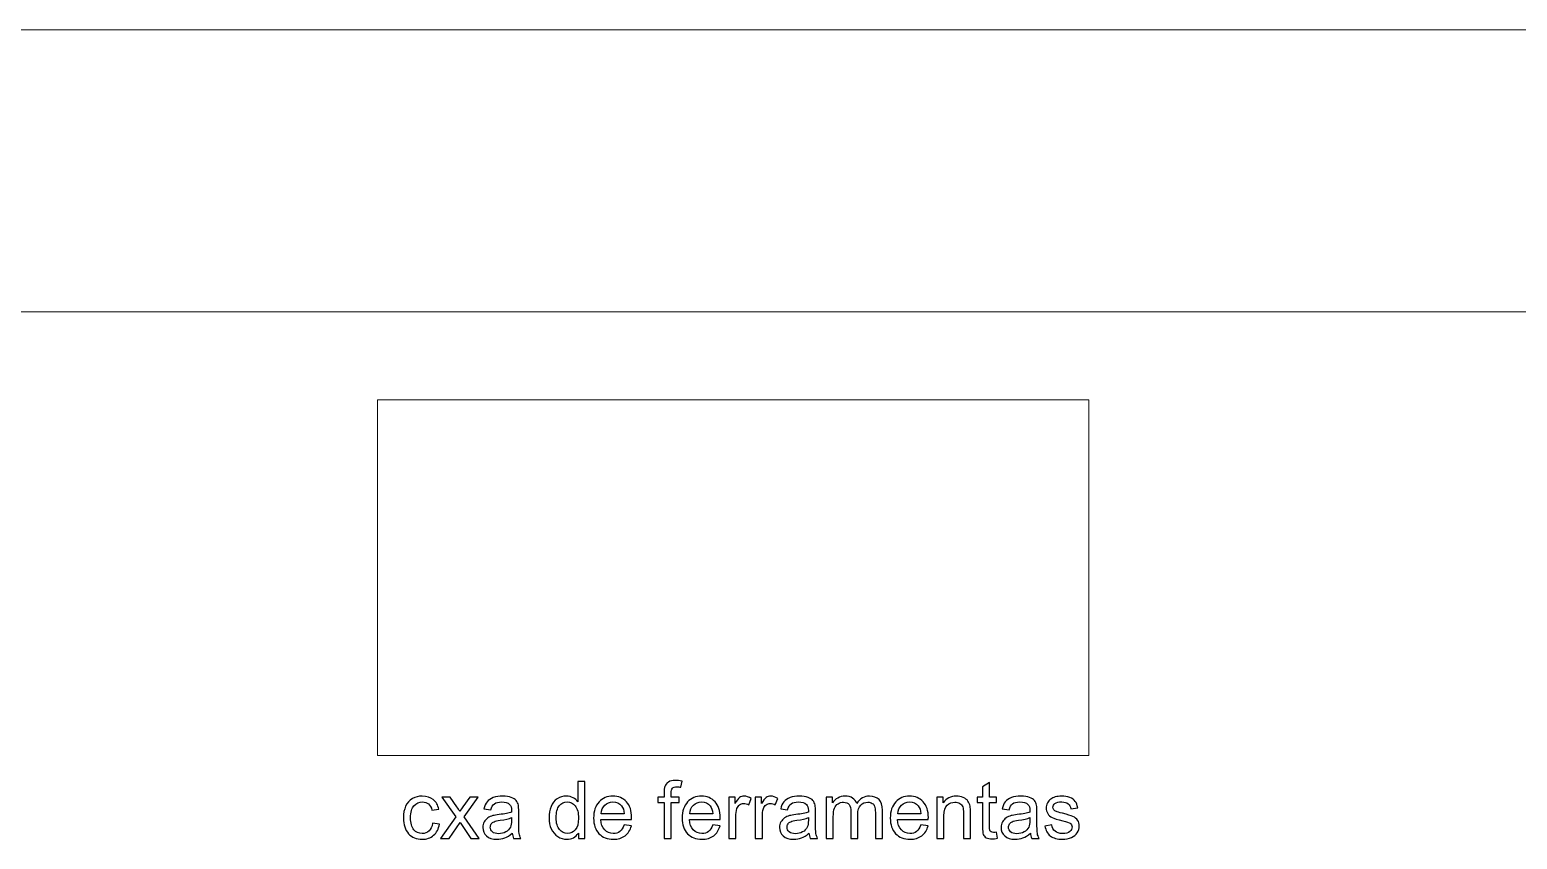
# Model space of a CAD drawing. Header units: millimetres. Extents: x -2444 to 3336, y -980 to 1690.
# Drawn here: x -493.2 to -229.6, y -113.5 to 30 of the extents above; entities that cross this region are included whole.
import ezdxf

# ---------------------------------------------------------------- set-up
doc = ezdxf.new("R2010")
doc.units = ezdxf.units.MM
doc.header["$MEASUREMENT"] = 0
doc.layers.add('Camada 1', color=7, linetype='Continuous')

msp = doc.modelspace()

# ---------------------------------------------------------------- linework, layer by layer
at = {"layer": 'Camada 1', "color": 250, "lineweight": 9}
for points in [[(-586.2757, -20), (444.3243, -20), (444.3243, 30), (-586.2757, 30), (-586.2757, -20)], [(-431.5667, -98.622), (-305.5185, -98.622), (-305.5185, -35.598), (-431.5667, -35.598), (-431.5667, -98.622)]]:
    msp.add_lwpolyline(points, close=True, dxfattribs=at)
at = {"layer": 'Camada 1', "color": 250}
for points, knots in [([(-395.9683, -113.3419), (-395.9683, -113.3419), (-395.9683, -112.4122), (-395.9683, -112.4122), (-395.9683, -112.4122), (-396.432, -113.1348), (-397.1146, -113.4972), (-398.0161, -113.4972), (-398.0161, -113.4972), (-398.5998, -113.4972), (-399.1364, -113.3372), (-399.6237, -113.0147), (-399.6237, -113.0147), (-400.1132, -112.6946), (-400.4922, -112.2451), (-400.7629, -111.6707), (-400.7629, -111.6707), (-401.0312, -111.0941), (-401.1654, -110.4327), (-401.1654, -109.6842), (-401.1654, -109.6842), (-401.1654, -108.9545), (-401.043, -108.2931), (-400.8005, -107.6976), (-400.8005, -107.6976), (-400.5557, -107.1045), (-400.1909, -106.6479), (-399.7037, -106.3325), (-399.7037, -106.3325), (-399.2188, -106.0147), (-398.6728, -105.857), (-398.0726, -105.857), (-398.0726, -105.857), (-397.6301, -105.857), (-397.237, -105.9512), (-396.8933, -106.1371), (-396.8933, -106.1371), (-396.5497, -106.3231), (-396.2696, -106.5679), (-396.0531, -106.8668), (-396.0531, -106.8668), (-396.0531, -106.8668), (-396.0531, -103.2303), (-396.0531, -103.2303), (-396.0531, -103.2303), (-396.0531, -103.2303), (-394.8103, -103.2303), (-394.8103, -103.2303), (-394.8103, -103.2303), (-394.8103, -103.2303), (-394.8103, -113.3419), (-394.8103, -113.3419), (-394.8103, -113.3419), (-394.8103, -113.3419), (-395.9683, -113.3419), (-395.9683, -113.3419)], [0, 0, 0, 0, 0.06666667, 0.06666667, 0.06666667, 0.06666667, 0.13333333, 0.13333333, 0.13333333, 0.13333333, 0.2, 0.2, 0.2, 0.2, 0.26666667, 0.26666667, 0.26666667, 0.26666667, 0.33333333, 0.33333333, 0.33333333, 0.33333333, 0.4, 0.4, 0.4, 0.4, 0.46666667, 0.46666667, 0.46666667, 0.46666667, 0.53333333, 0.53333333, 0.53333333, 0.53333333, 0.6, 0.6, 0.6, 0.6, 0.66666667, 0.66666667, 0.66666667, 0.66666667, 0.73333333, 0.73333333, 0.73333333, 0.73333333, 0.8, 0.8, 0.8, 0.8, 0.86666667, 0.86666667, 0.86666667, 0.86666667, 1, 1, 1, 1]), ([(-380.7703, -113.3419), (-380.7703, -113.3419), (-380.7703, -106.9727), (-380.7703, -106.9727), (-380.7703, -106.9727), (-380.7703, -106.9727), (-381.8718, -106.9727), (-381.8718, -106.9727), (-381.8718, -106.9727), (-381.8718, -106.9727), (-381.8718, -106.0124), (-381.8718, -106.0124), (-381.8718, -106.0124), (-381.8718, -106.0124), (-380.7703, -106.0124), (-380.7703, -106.0124), (-380.7703, -106.0124), (-380.7703, -106.0124), (-380.7703, -105.2356), (-380.7703, -105.2356), (-380.7703, -105.2356), (-380.7703, -104.7437), (-380.7279, -104.3789), (-380.6408, -104.1412), (-380.6408, -104.1412), (-380.5208, -103.821), (-380.3136, -103.5598), (-380.0123, -103.3597), (-380.0123, -103.3597), (-379.7134, -103.1596), (-379.2921, -103.0608), (-378.7507, -103.0608), (-378.7507, -103.0608), (-378.4, -103.0608), (-378.014, -103.1032), (-377.5904, -103.1855), (-377.5904, -103.1855), (-377.5904, -103.1855), (-377.7763, -104.273), (-377.7763, -104.273), (-377.7763, -104.273), (-378.0352, -104.2282), (-378.2776, -104.2047), (-378.5083, -104.2047), (-378.5083, -104.2047), (-378.8849, -104.2047), (-379.1509, -104.2847), (-379.3086, -104.4448), (-379.3086, -104.4448), (-379.4639, -104.6048), (-379.5416, -104.9038), (-379.5416, -105.3416), (-379.5416, -105.3416), (-379.5416, -105.3416), (-379.5416, -106.0124), (-379.5416, -106.0124), (-379.5416, -106.0124), (-379.5416, -106.0124), (-378.1152, -106.0124), (-378.1152, -106.0124), (-378.1152, -106.0124), (-378.1152, -106.0124), (-378.1152, -106.9727), (-378.1152, -106.9727), (-378.1152, -106.9727), (-378.1152, -106.9727), (-379.5275, -106.9727), (-379.5275, -106.9727), (-379.5275, -106.9727), (-379.5275, -106.9727), (-379.5275, -113.3419), (-379.5275, -113.3419), (-379.5275, -113.3419), (-379.5275, -113.3419), (-380.7703, -113.3419), (-380.7703, -113.3419)], [0, 0, 0, 0, 0.05, 0.05, 0.05, 0.05, 0.1, 0.1, 0.1, 0.1, 0.15, 0.15, 0.15, 0.15, 0.2, 0.2, 0.2, 0.2, 0.25, 0.25, 0.25, 0.25, 0.3, 0.3, 0.3, 0.3, 0.35, 0.35, 0.35, 0.35, 0.4, 0.4, 0.4, 0.4, 0.45, 0.45, 0.45, 0.45, 0.5, 0.5, 0.5, 0.5, 0.55, 0.55, 0.55, 0.55, 0.6, 0.6, 0.6, 0.6, 0.65, 0.65, 0.65, 0.65, 0.7, 0.7, 0.7, 0.7, 0.75, 0.75, 0.75, 0.75, 0.8, 0.8, 0.8, 0.8, 0.85, 0.85, 0.85, 0.85, 0.9, 0.9, 0.9, 0.9, 1, 1, 1, 1]), ([(-321.8585, -112.2333), (-321.8585, -112.2333), (-321.6891, -113.3301), (-321.6891, -113.3301), (-321.6891, -113.3301), (-322.0374, -113.4031), (-322.3505, -113.4408), (-322.6235, -113.4408), (-322.6235, -113.4408), (-323.0731, -113.4408), (-323.4214, -113.3701), (-323.6709, -113.2266), (-323.6709, -113.2266), (-323.9181, -113.083), (-324.0922, -112.897), (-324.1934, -112.664), (-324.1934, -112.664), (-324.2947, -112.431), (-324.3441, -111.9414), (-324.3441, -111.1953), (-324.3441, -111.1953), (-324.3441, -111.1953), (-324.3441, -106.9727), (-324.3441, -106.9727), (-324.3441, -106.9727), (-324.3441, -106.9727), (-325.262, -106.9727), (-325.262, -106.9727), (-325.262, -106.9727), (-325.262, -106.9727), (-325.262, -106.0124), (-325.262, -106.0124), (-325.262, -106.0124), (-325.262, -106.0124), (-324.3441, -106.0124), (-324.3441, -106.0124), (-324.3441, -106.0124), (-324.3441, -106.0124), (-324.3441, -104.2), (-324.3441, -104.2), (-324.3441, -104.2), (-324.3441, -104.2), (-323.1013, -103.4539), (-323.1013, -103.4539), (-323.1013, -103.4539), (-323.1013, -103.4539), (-323.1013, -106.0124), (-323.1013, -106.0124), (-323.1013, -106.0124), (-323.1013, -106.0124), (-321.8585, -106.0124), (-321.8585, -106.0124), (-321.8585, -106.0124), (-321.8585, -106.0124), (-321.8585, -106.9727), (-321.8585, -106.9727), (-321.8585, -106.9727), (-321.8585, -106.9727), (-323.1013, -106.9727), (-323.1013, -106.9727), (-323.1013, -106.9727), (-323.1013, -106.9727), (-323.1013, -111.2659), (-323.1013, -111.2659), (-323.1013, -111.2659), (-323.1013, -111.6213), (-323.0801, -111.8496), (-323.0354, -111.9508), (-323.0354, -111.9508), (-322.993, -112.0521), (-322.9224, -112.1321), (-322.8236, -112.1933), (-322.8236, -112.1933), (-322.7247, -112.2521), (-322.5835, -112.2827), (-322.3999, -112.2827), (-322.3999, -112.2827), (-322.2634, -112.2827), (-322.0821, -112.2662), (-321.8585, -112.2333)], [0, 0, 0, 0, 0.04761905, 0.04761905, 0.04761905, 0.04761905, 0.0952381, 0.0952381, 0.0952381, 0.0952381, 0.14285714, 0.14285714, 0.14285714, 0.14285714, 0.19047619, 0.19047619, 0.19047619, 0.19047619, 0.23809524, 0.23809524, 0.23809524, 0.23809524, 0.28571429, 0.28571429, 0.28571429, 0.28571429, 0.33333333, 0.33333333, 0.33333333, 0.33333333, 0.38095238, 0.38095238, 0.38095238, 0.38095238, 0.42857143, 0.42857143, 0.42857143, 0.42857143, 0.47619048, 0.47619048, 0.47619048, 0.47619048, 0.52380952, 0.52380952, 0.52380952, 0.52380952, 0.57142857, 0.57142857, 0.57142857, 0.57142857, 0.61904762, 0.61904762, 0.61904762, 0.61904762, 0.66666667, 0.66666667, 0.66666667, 0.66666667, 0.71428571, 0.71428571, 0.71428571, 0.71428571, 0.76190476, 0.76190476, 0.76190476, 0.76190476, 0.80952381, 0.80952381, 0.80952381, 0.80952381, 0.85714286, 0.85714286, 0.85714286, 0.85714286, 0.9047619, 0.9047619, 0.9047619, 0.9047619, 1, 1, 1, 1]), ([(-421.8123, -110.6586), (-421.8123, -110.6586), (-420.5978, -110.8281), (-420.5978, -110.8281), (-420.5978, -110.8281), (-420.732, -111.6637), (-421.0709, -112.3157), (-421.6193, -112.7888), (-421.6193, -112.7888), (-422.1677, -113.2619), (-422.8433, -113.4972), (-423.6412, -113.4972), (-423.6412, -113.4972), (-424.6415, -113.4972), (-425.4465, -113.1701), (-426.0538, -112.5157), (-426.0538, -112.5157), (-426.6634, -111.8614), (-426.967, -110.9246), (-426.967, -109.7054), (-426.967, -109.7054), (-426.967, -108.9145), (-426.8352, -108.2249), (-426.5739, -107.6317), (-426.5739, -107.6317), (-426.3127, -107.041), (-425.9149, -106.5961), (-425.3782, -106.3019), (-425.3782, -106.3019), (-424.8439, -106.0053), (-424.2626, -105.857), (-423.6318, -105.857), (-423.6318, -105.857), (-422.8386, -105.857), (-422.1866, -106.0571), (-421.6829, -106.4596), (-421.6829, -106.4596), (-421.1768, -106.8621), (-420.852, -107.434), (-420.7108, -108.1731), (-420.7108, -108.1731), (-420.7108, -108.1731), (-421.9112, -108.3567), (-421.9112, -108.3567), (-421.9112, -108.3567), (-422.0265, -107.8648), (-422.2289, -107.4952), (-422.5232, -107.2457), (-422.5232, -107.2457), (-422.815, -106.9986), (-423.1681, -106.8738), (-423.5823, -106.8738), (-423.5823, -106.8738), (-424.2084, -106.8738), (-424.7168, -107.0974), (-425.1099, -107.5447), (-425.1099, -107.5447), (-425.5006, -107.9942), (-425.696, -108.7003), (-425.696, -109.6701), (-425.696, -109.6701), (-425.696, -110.6539), (-425.5077, -111.3671), (-425.1311, -111.812), (-425.1311, -111.812), (-424.7521, -112.2568), (-424.2602, -112.4804), (-423.6553, -112.4804), (-423.6553, -112.4804), (-423.1657, -112.4804), (-422.7585, -112.3321), (-422.4337, -112.0332), (-422.4337, -112.0332), (-422.1065, -111.7367), (-421.8994, -111.2777), (-421.8123, -110.6586)], [0, 0, 0, 0, 0.05, 0.05, 0.05, 0.05, 0.1, 0.1, 0.1, 0.1, 0.15, 0.15, 0.15, 0.15, 0.2, 0.2, 0.2, 0.2, 0.25, 0.25, 0.25, 0.25, 0.3, 0.3, 0.3, 0.3, 0.35, 0.35, 0.35, 0.35, 0.4, 0.4, 0.4, 0.4, 0.45, 0.45, 0.45, 0.45, 0.5, 0.5, 0.5, 0.5, 0.55, 0.55, 0.55, 0.55, 0.6, 0.6, 0.6, 0.6, 0.65, 0.65, 0.65, 0.65, 0.7, 0.7, 0.7, 0.7, 0.75, 0.75, 0.75, 0.75, 0.8, 0.8, 0.8, 0.8, 0.85, 0.85, 0.85, 0.85, 0.9, 0.9, 0.9, 0.9, 1, 1, 1, 1]), ([(-420.386, -113.3419), (-420.386, -113.3419), (-417.7098, -109.5453), (-417.7098, -109.5453), (-417.7098, -109.5453), (-417.7098, -109.5453), (-420.1883, -106.0124), (-420.1883, -106.0124), (-420.1883, -106.0124), (-420.1883, -106.0124), (-418.6607, -106.0124), (-418.6607, -106.0124), (-418.6607, -106.0124), (-418.6607, -106.0124), (-417.5026, -107.7424), (-417.5026, -107.7424), (-417.5026, -107.7424), (-417.2885, -108.0672), (-417.119, -108.3308), (-416.9989, -108.5379), (-416.9989, -108.5379), (-416.7895, -108.2437), (-416.6035, -107.9777), (-416.4364, -107.74), (-416.4364, -107.74), (-416.4364, -107.74), (-415.2172, -106.0124), (-415.2172, -106.0124), (-415.2172, -106.0124), (-415.2172, -106.0124), (-413.699, -106.0124), (-413.699, -106.0124), (-413.699, -106.0124), (-413.699, -106.0124), (-416.1916, -109.5453), (-416.1916, -109.5453), (-416.1916, -109.5453), (-416.1916, -109.5453), (-413.5366, -113.3419), (-413.5366, -113.3419), (-413.5366, -113.3419), (-413.5366, -113.3419), (-415.0477, -113.3419), (-415.0477, -113.3419), (-415.0477, -113.3419), (-415.0477, -113.3419), (-416.5635, -111.0823), (-416.5635, -111.0823), (-416.5635, -111.0823), (-416.5635, -111.0823), (-416.9095, -110.5386), (-416.9095, -110.5386), (-416.9095, -110.5386), (-416.9095, -110.5386), (-418.8678, -113.3419), (-418.8678, -113.3419), (-418.8678, -113.3419), (-418.8678, -113.3419), (-420.386, -113.3419), (-420.386, -113.3419)], [0, 0, 0, 0, 0.0625, 0.0625, 0.0625, 0.0625, 0.125, 0.125, 0.125, 0.125, 0.1875, 0.1875, 0.1875, 0.1875, 0.25, 0.25, 0.25, 0.25, 0.3125, 0.3125, 0.3125, 0.3125, 0.375, 0.375, 0.375, 0.375, 0.4375, 0.4375, 0.4375, 0.4375, 0.5, 0.5, 0.5, 0.5, 0.5625, 0.5625, 0.5625, 0.5625, 0.625, 0.625, 0.625, 0.625, 0.6875, 0.6875, 0.6875, 0.6875, 0.75, 0.75, 0.75, 0.75, 0.8125, 0.8125, 0.8125, 0.8125, 0.875, 0.875, 0.875, 0.875, 1, 1, 1, 1]), ([(-407.6899, -112.4239), (-408.1513, -112.817), (-408.5961, -113.0924), (-409.0221, -113.2548), (-409.0221, -113.2548), (-409.4482, -113.4172), (-409.9048, -113.4972), (-410.3944, -113.4972), (-410.3944, -113.4972), (-411.1993, -113.4972), (-411.8184, -113.3019), (-412.2515, -112.9088), (-412.2515, -112.9088), (-412.6846, -112.5181), (-412.9011, -112.0167), (-412.9011, -111.4071), (-412.9011, -111.4071), (-412.9011, -111.0494), (-412.8187, -110.7222), (-412.6563, -110.4256), (-412.6563, -110.4256), (-412.4915, -110.1291), (-412.2774, -109.8937), (-412.0137, -109.7148), (-412.0137, -109.7148), (-411.7478, -109.5359), (-411.4512, -109.3994), (-411.1193, -109.3076), (-411.1193, -109.3076), (-410.8745, -109.2441), (-410.505, -109.1829), (-410.0131, -109.1217), (-410.0131, -109.1217), (-409.0104, -109.004), (-408.2689, -108.8604), (-407.7958, -108.6956), (-407.7958, -108.6956), (-407.7911, -108.5262), (-407.7888, -108.4179), (-407.7888, -108.3732), (-407.7888, -108.3732), (-407.7888, -107.8695), (-407.9065, -107.5141), (-408.1418, -107.3069), (-408.1418, -107.3069), (-408.4596, -107.0268), (-408.9327, -106.888), (-409.5588, -106.888), (-409.5588, -106.888), (-410.1449, -106.888), (-410.578, -106.9915), (-410.8557, -107.1963), (-410.8557, -107.1963), (-411.1358, -107.4011), (-411.3406, -107.7636), (-411.4747, -108.2861), (-411.4747, -108.2861), (-411.4747, -108.2861), (-412.6893, -108.1166), (-412.6893, -108.1166), (-412.6893, -108.1166), (-412.5786, -107.5964), (-412.3974, -107.1751), (-412.1432, -106.855), (-412.1432, -106.855), (-411.889, -106.5349), (-411.5218, -106.2901), (-411.0416, -106.1159), (-411.0416, -106.1159), (-410.5638, -105.9441), (-410.006, -105.857), (-409.3752, -105.857), (-409.3752, -105.857), (-408.7491, -105.857), (-408.2383, -105.93), (-407.8453, -106.0783), (-407.8453, -106.0783), (-407.4546, -106.2266), (-407.165, -106.4102), (-406.9815, -106.6338), (-406.9815, -106.6338), (-406.7979, -106.8574), (-406.6684, -107.1398), (-406.5931, -107.4811), (-406.5931, -107.4811), (-406.5531, -107.6929), (-406.5319, -108.0742), (-406.5319, -108.6227), (-406.5319, -108.6227), (-406.5319, -108.6227), (-406.5319, -110.2703), (-406.5319, -110.2703), (-406.5319, -110.2703), (-406.5319, -111.4213), (-406.506, -112.1486), (-406.4542, -112.4569), (-406.4542, -112.4569), (-406.4048, -112.7652), (-406.3012, -113.0595), (-406.1506, -113.3419), (-406.1506, -113.3419), (-406.1506, -113.3419), (-407.4498, -113.3419), (-407.4498, -113.3419), (-407.4498, -113.3419), (-407.5746, -113.0806), (-407.6546, -112.7747), (-407.6899, -112.4239)], [0, 0, 0, 0, 0.03571429, 0.03571429, 0.03571429, 0.03571429, 0.07142857, 0.07142857, 0.07142857, 0.07142857, 0.10714286, 0.10714286, 0.10714286, 0.10714286, 0.14285714, 0.14285714, 0.14285714, 0.14285714, 0.17857143, 0.17857143, 0.17857143, 0.17857143, 0.21428571, 0.21428571, 0.21428571, 0.21428571, 0.25, 0.25, 0.25, 0.25, 0.28571429, 0.28571429, 0.28571429, 0.28571429, 0.32142857, 0.32142857, 0.32142857, 0.32142857, 0.35714286, 0.35714286, 0.35714286, 0.35714286, 0.39285714, 0.39285714, 0.39285714, 0.39285714, 0.42857143, 0.42857143, 0.42857143, 0.42857143, 0.46428571, 0.46428571, 0.46428571, 0.46428571, 0.5, 0.5, 0.5, 0.5, 0.53571429, 0.53571429, 0.53571429, 0.53571429, 0.57142857, 0.57142857, 0.57142857, 0.57142857, 0.60714286, 0.60714286, 0.60714286, 0.60714286, 0.64285714, 0.64285714, 0.64285714, 0.64285714, 0.67857143, 0.67857143, 0.67857143, 0.67857143, 0.71428571, 0.71428571, 0.71428571, 0.71428571, 0.75, 0.75, 0.75, 0.75, 0.78571429, 0.78571429, 0.78571429, 0.78571429, 0.82142857, 0.82142857, 0.82142857, 0.82142857, 0.85714286, 0.85714286, 0.85714286, 0.85714286, 0.89285714, 0.89285714, 0.89285714, 0.89285714, 0.92857143, 0.92857143, 0.92857143, 0.92857143, 1, 1, 1, 1]), ([(-399.8943, -109.6866), (-399.8943, -110.6233), (-399.6966, -111.3224), (-399.2989, -111.7861), (-399.2989, -111.7861), (-398.9034, -112.2498), (-398.435, -112.4804), (-397.896, -112.4804), (-397.896, -112.4804), (-397.3523, -112.4804), (-396.891, -112.2592), (-396.5097, -111.8167), (-396.5097, -111.8167), (-396.1307, -111.3742), (-395.9401, -110.6987), (-395.9401, -109.7901), (-395.9401, -109.7901), (-395.9401, -108.7921), (-396.1331, -108.0578), (-396.5214, -107.5894), (-396.5214, -107.5894), (-396.9075, -107.121), (-397.3853, -106.888), (-397.9525, -106.888), (-397.9525, -106.888), (-398.5056, -106.888), (-398.967, -107.1116), (-399.3389, -107.5611), (-399.3389, -107.5611), (-399.7084, -108.0107), (-399.8943, -108.7192), (-399.8943, -109.6866)], [0, 0, 0, 0, 0.11111111, 0.11111111, 0.11111111, 0.11111111, 0.22222222, 0.22222222, 0.22222222, 0.22222222, 0.33333333, 0.33333333, 0.33333333, 0.33333333, 0.44444444, 0.44444444, 0.44444444, 0.44444444, 0.55555556, 0.55555556, 0.55555556, 0.55555556, 0.66666667, 0.66666667, 0.66666667, 0.66666667, 0.77777778, 0.77777778, 0.77777778, 0.77777778, 1, 1, 1, 1]), ([(-387.8456, -110.9693), (-387.8456, -110.9693), (-386.5605, -111.1388), (-386.5605, -111.1388), (-386.5605, -111.1388), (-386.7605, -111.8849), (-387.1348, -112.4663), (-387.6808, -112.8782), (-387.6808, -112.8782), (-388.2269, -113.2901), (-388.9236, -113.4972), (-389.7733, -113.4972), (-389.7733, -113.4972), (-390.8419, -113.4972), (-391.6892, -113.1677), (-392.3153, -112.5087), (-392.3153, -112.5087), (-392.9414, -111.852), (-393.2545, -110.927), (-393.2545, -109.7383), (-393.2545, -109.7383), (-393.2545, -108.5097), (-392.9391, -107.5541), (-392.3059, -106.8762), (-392.3059, -106.8762), (-391.6728, -106.196), (-390.8513, -105.857), (-389.8416, -105.857), (-389.8416, -105.857), (-388.8648, -105.857), (-388.0668, -106.1889), (-387.4478, -106.855), (-387.4478, -106.855), (-386.8288, -107.5211), (-386.5181, -108.4579), (-386.5181, -109.6654), (-386.5181, -109.6654), (-386.5181, -109.7383), (-386.5204, -109.849), (-386.5251, -109.9949), (-386.5251, -109.9949), (-386.5251, -109.9949), (-391.9835, -109.9949), (-391.9835, -109.9949), (-391.9835, -109.9949), (-391.9364, -110.7975), (-391.7104, -111.4142), (-391.3009, -111.8402), (-391.3009, -111.8402), (-390.8937, -112.2662), (-390.3829, -112.4804), (-389.7733, -112.4804), (-389.7733, -112.4804), (-389.319, -112.4804), (-388.9307, -112.3604), (-388.6106, -112.1203), (-388.6106, -112.1203), (-388.2881, -111.8802), (-388.0339, -111.4966), (-387.8456, -110.9693)], [0, 0, 0, 0, 0.0625, 0.0625, 0.0625, 0.0625, 0.125, 0.125, 0.125, 0.125, 0.1875, 0.1875, 0.1875, 0.1875, 0.25, 0.25, 0.25, 0.25, 0.3125, 0.3125, 0.3125, 0.3125, 0.375, 0.375, 0.375, 0.375, 0.4375, 0.4375, 0.4375, 0.4375, 0.5, 0.5, 0.5, 0.5, 0.5625, 0.5625, 0.5625, 0.5625, 0.625, 0.625, 0.625, 0.625, 0.6875, 0.6875, 0.6875, 0.6875, 0.75, 0.75, 0.75, 0.75, 0.8125, 0.8125, 0.8125, 0.8125, 0.875, 0.875, 0.875, 0.875, 1, 1, 1, 1]), ([(-391.9128, -108.9781), (-391.9128, -108.9781), (-387.8315, -108.9781), (-387.8315, -108.9781), (-387.8315, -108.9781), (-387.8856, -108.3614), (-388.0433, -107.9001), (-388.2999, -107.5917), (-388.2999, -107.5917), (-388.6929, -107.1139), (-389.206, -106.8738), (-389.8345, -106.8738), (-389.8345, -106.8738), (-390.4041, -106.8738), (-390.8819, -107.0645), (-391.2703, -107.4458), (-391.2703, -107.4458), (-391.6563, -107.8271), (-391.8705, -108.3379), (-391.9128, -108.9781)], [0, 0, 0, 0, 0.16666667, 0.16666667, 0.16666667, 0.16666667, 0.33333333, 0.33333333, 0.33333333, 0.33333333, 0.5, 0.5, 0.5, 0.5, 0.66666667, 0.66666667, 0.66666667, 0.66666667, 1, 1, 1, 1]), ([(-372.1438, -110.9693), (-372.1438, -110.9693), (-370.8587, -111.1388), (-370.8587, -111.1388), (-370.8587, -111.1388), (-371.0587, -111.8849), (-371.433, -112.4663), (-371.979, -112.8782), (-371.979, -112.8782), (-372.5251, -113.2901), (-373.2218, -113.4972), (-374.0715, -113.4972), (-374.0715, -113.4972), (-375.1401, -113.4972), (-375.9874, -113.1677), (-376.6135, -112.5087), (-376.6135, -112.5087), (-377.2396, -111.852), (-377.5527, -110.927), (-377.5527, -109.7383), (-377.5527, -109.7383), (-377.5527, -108.5097), (-377.2373, -107.5541), (-376.6041, -106.8762), (-376.6041, -106.8762), (-375.971, -106.196), (-375.1495, -105.857), (-374.1398, -105.857), (-374.1398, -105.857), (-373.163, -105.857), (-372.365, -106.1889), (-371.746, -106.855), (-371.746, -106.855), (-371.127, -107.5211), (-370.8163, -108.4579), (-370.8163, -109.6654), (-370.8163, -109.6654), (-370.8163, -109.7383), (-370.8186, -109.849), (-370.8233, -109.9949), (-370.8233, -109.9949), (-370.8233, -109.9949), (-376.2817, -109.9949), (-376.2817, -109.9949), (-376.2817, -109.9949), (-376.2346, -110.7975), (-376.0086, -111.4142), (-375.5991, -111.8402), (-375.5991, -111.8402), (-375.1919, -112.2662), (-374.6811, -112.4804), (-374.0715, -112.4804), (-374.0715, -112.4804), (-373.6172, -112.4804), (-373.2289, -112.3604), (-372.9088, -112.1203), (-372.9088, -112.1203), (-372.5863, -111.8802), (-372.3321, -111.4966), (-372.1438, -110.9693)], [0, 0, 0, 0, 0.0625, 0.0625, 0.0625, 0.0625, 0.125, 0.125, 0.125, 0.125, 0.1875, 0.1875, 0.1875, 0.1875, 0.25, 0.25, 0.25, 0.25, 0.3125, 0.3125, 0.3125, 0.3125, 0.375, 0.375, 0.375, 0.375, 0.4375, 0.4375, 0.4375, 0.4375, 0.5, 0.5, 0.5, 0.5, 0.5625, 0.5625, 0.5625, 0.5625, 0.625, 0.625, 0.625, 0.625, 0.6875, 0.6875, 0.6875, 0.6875, 0.75, 0.75, 0.75, 0.75, 0.8125, 0.8125, 0.8125, 0.8125, 0.875, 0.875, 0.875, 0.875, 1, 1, 1, 1]), ([(-376.211, -108.9781), (-376.211, -108.9781), (-372.1297, -108.9781), (-372.1297, -108.9781), (-372.1297, -108.9781), (-372.1838, -108.3614), (-372.3415, -107.9001), (-372.5981, -107.5917), (-372.5981, -107.5917), (-372.9911, -107.1139), (-373.5042, -106.8738), (-374.1327, -106.8738), (-374.1327, -106.8738), (-374.7023, -106.8738), (-375.1801, -107.0645), (-375.5685, -107.4458), (-375.5685, -107.4458), (-375.9545, -107.8271), (-376.1687, -108.3379), (-376.211, -108.9781)], [0, 0, 0, 0, 0.16666667, 0.16666667, 0.16666667, 0.16666667, 0.33333333, 0.33333333, 0.33333333, 0.33333333, 0.5, 0.5, 0.5, 0.5, 0.66666667, 0.66666667, 0.66666667, 0.66666667, 1, 1, 1, 1]), ([(-369.3028, -113.3419), (-369.3028, -113.3419), (-369.3028, -106.0124), (-369.3028, -106.0124), (-369.3028, -106.0124), (-369.3028, -106.0124), (-368.1872, -106.0124), (-368.1872, -106.0124), (-368.1872, -106.0124), (-368.1872, -106.0124), (-368.1872, -107.1351), (-368.1872, -107.1351), (-368.1872, -107.1351), (-367.9024, -106.6149), (-367.6388, -106.2713), (-367.3963, -106.1065), (-367.3963, -106.1065), (-367.1539, -105.9394), (-366.8879, -105.857), (-366.5984, -105.857), (-366.5984, -105.857), (-366.1794, -105.857), (-365.7534, -105.9888), (-365.3203, -106.2501), (-365.3203, -106.2501), (-365.3203, -106.2501), (-365.7628, -107.3964), (-365.7628, -107.3964), (-365.7628, -107.3964), (-366.0641, -107.2269), (-366.3654, -107.1422), (-366.6667, -107.1422), (-366.6667, -107.1422), (-366.9373, -107.1422), (-367.1798, -107.2245), (-367.394, -107.387), (-367.394, -107.387), (-367.6082, -107.5494), (-367.7611, -107.7753), (-367.8529, -108.0648), (-367.8529, -108.0648), (-367.9918, -108.505), (-368.0601, -108.9875), (-368.0601, -109.5124), (-368.0601, -109.5124), (-368.0601, -109.5124), (-368.0601, -113.3419), (-368.0601, -113.3419), (-368.0601, -113.3419), (-368.0601, -113.3419), (-369.3028, -113.3419), (-369.3028, -113.3419)], [0, 0, 0, 0, 0.07142857, 0.07142857, 0.07142857, 0.07142857, 0.14285714, 0.14285714, 0.14285714, 0.14285714, 0.21428571, 0.21428571, 0.21428571, 0.21428571, 0.28571429, 0.28571429, 0.28571429, 0.28571429, 0.35714286, 0.35714286, 0.35714286, 0.35714286, 0.42857143, 0.42857143, 0.42857143, 0.42857143, 0.5, 0.5, 0.5, 0.5, 0.57142857, 0.57142857, 0.57142857, 0.57142857, 0.64285714, 0.64285714, 0.64285714, 0.64285714, 0.71428571, 0.71428571, 0.71428571, 0.71428571, 0.78571429, 0.78571429, 0.78571429, 0.78571429, 0.85714286, 0.85714286, 0.85714286, 0.85714286, 1, 1, 1, 1]), ([(-364.6, -113.3419), (-364.6, -113.3419), (-364.6, -106.0124), (-364.6, -106.0124), (-364.6, -106.0124), (-364.6, -106.0124), (-363.4844, -106.0124), (-363.4844, -106.0124), (-363.4844, -106.0124), (-363.4844, -106.0124), (-363.4844, -107.1351), (-363.4844, -107.1351), (-363.4844, -107.1351), (-363.1996, -106.6149), (-362.936, -106.2713), (-362.6935, -106.1065), (-362.6935, -106.1065), (-362.4511, -105.9394), (-362.1851, -105.857), (-361.8956, -105.857), (-361.8956, -105.857), (-361.4766, -105.857), (-361.0506, -105.9888), (-360.6175, -106.2501), (-360.6175, -106.2501), (-360.6175, -106.2501), (-361.06, -107.3964), (-361.06, -107.3964), (-361.06, -107.3964), (-361.3613, -107.2269), (-361.6626, -107.1422), (-361.9639, -107.1422), (-361.9639, -107.1422), (-362.2345, -107.1422), (-362.477, -107.2245), (-362.6912, -107.387), (-362.6912, -107.387), (-362.9054, -107.5494), (-363.0583, -107.7753), (-363.1501, -108.0648), (-363.1501, -108.0648), (-363.289, -108.505), (-363.3573, -108.9875), (-363.3573, -109.5124), (-363.3573, -109.5124), (-363.3573, -109.5124), (-363.3573, -113.3419), (-363.3573, -113.3419), (-363.3573, -113.3419), (-363.3573, -113.3419), (-364.6, -113.3419), (-364.6, -113.3419)], [0, 0, 0, 0, 0.07142857, 0.07142857, 0.07142857, 0.07142857, 0.14285714, 0.14285714, 0.14285714, 0.14285714, 0.21428571, 0.21428571, 0.21428571, 0.21428571, 0.28571429, 0.28571429, 0.28571429, 0.28571429, 0.35714286, 0.35714286, 0.35714286, 0.35714286, 0.42857143, 0.42857143, 0.42857143, 0.42857143, 0.5, 0.5, 0.5, 0.5, 0.57142857, 0.57142857, 0.57142857, 0.57142857, 0.64285714, 0.64285714, 0.64285714, 0.64285714, 0.71428571, 0.71428571, 0.71428571, 0.71428571, 0.78571429, 0.78571429, 0.78571429, 0.78571429, 0.85714286, 0.85714286, 0.85714286, 0.85714286, 1, 1, 1, 1]), ([(-355.0956, -112.4239), (-355.557, -112.817), (-356.0018, -113.0924), (-356.4278, -113.2548), (-356.4278, -113.2548), (-356.8539, -113.4172), (-357.3105, -113.4972), (-357.8001, -113.4972), (-357.8001, -113.4972), (-358.605, -113.4972), (-359.2241, -113.3019), (-359.6572, -112.9088), (-359.6572, -112.9088), (-360.0903, -112.5181), (-360.3068, -112.0167), (-360.3068, -111.4071), (-360.3068, -111.4071), (-360.3068, -111.0494), (-360.2244, -110.7222), (-360.062, -110.4256), (-360.062, -110.4256), (-359.8972, -110.1291), (-359.6831, -109.8937), (-359.4194, -109.7148), (-359.4194, -109.7148), (-359.1535, -109.5359), (-358.8569, -109.3994), (-358.525, -109.3076), (-358.525, -109.3076), (-358.2802, -109.2441), (-357.9107, -109.1829), (-357.4188, -109.1217), (-357.4188, -109.1217), (-356.4161, -109.004), (-355.6746, -108.8604), (-355.2015, -108.6956), (-355.2015, -108.6956), (-355.1968, -108.5262), (-355.1945, -108.4179), (-355.1945, -108.3732), (-355.1945, -108.3732), (-355.1945, -107.8695), (-355.3122, -107.5141), (-355.5475, -107.3069), (-355.5475, -107.3069), (-355.8653, -107.0268), (-356.3384, -106.888), (-356.9645, -106.888), (-356.9645, -106.888), (-357.5506, -106.888), (-357.9837, -106.9915), (-358.2614, -107.1963), (-358.2614, -107.1963), (-358.5415, -107.4011), (-358.7463, -107.7636), (-358.8804, -108.2861), (-358.8804, -108.2861), (-358.8804, -108.2861), (-360.095, -108.1166), (-360.095, -108.1166), (-360.095, -108.1166), (-359.9843, -107.5964), (-359.8031, -107.1751), (-359.5489, -106.855), (-359.5489, -106.855), (-359.2947, -106.5349), (-358.9275, -106.2901), (-358.4473, -106.1159), (-358.4473, -106.1159), (-357.9695, -105.9441), (-357.4117, -105.857), (-356.7809, -105.857), (-356.7809, -105.857), (-356.1548, -105.857), (-355.644, -105.93), (-355.251, -106.0783), (-355.251, -106.0783), (-354.8603, -106.2266), (-354.5707, -106.4102), (-354.3872, -106.6338), (-354.3872, -106.6338), (-354.2036, -106.8574), (-354.0741, -107.1398), (-353.9988, -107.4811), (-353.9988, -107.4811), (-353.9588, -107.6929), (-353.9376, -108.0742), (-353.9376, -108.6227), (-353.9376, -108.6227), (-353.9376, -108.6227), (-353.9376, -110.2703), (-353.9376, -110.2703), (-353.9376, -110.2703), (-353.9376, -111.4213), (-353.9117, -112.1486), (-353.8599, -112.4569), (-353.8599, -112.4569), (-353.8105, -112.7652), (-353.7069, -113.0595), (-353.5563, -113.3419), (-353.5563, -113.3419), (-353.5563, -113.3419), (-354.8555, -113.3419), (-354.8555, -113.3419), (-354.8555, -113.3419), (-354.9803, -113.0806), (-355.0603, -112.7747), (-355.0956, -112.4239)], [0, 0, 0, 0, 0.03571429, 0.03571429, 0.03571429, 0.03571429, 0.07142857, 0.07142857, 0.07142857, 0.07142857, 0.10714286, 0.10714286, 0.10714286, 0.10714286, 0.14285714, 0.14285714, 0.14285714, 0.14285714, 0.17857143, 0.17857143, 0.17857143, 0.17857143, 0.21428571, 0.21428571, 0.21428571, 0.21428571, 0.25, 0.25, 0.25, 0.25, 0.28571429, 0.28571429, 0.28571429, 0.28571429, 0.32142857, 0.32142857, 0.32142857, 0.32142857, 0.35714286, 0.35714286, 0.35714286, 0.35714286, 0.39285714, 0.39285714, 0.39285714, 0.39285714, 0.42857143, 0.42857143, 0.42857143, 0.42857143, 0.46428571, 0.46428571, 0.46428571, 0.46428571, 0.5, 0.5, 0.5, 0.5, 0.53571429, 0.53571429, 0.53571429, 0.53571429, 0.57142857, 0.57142857, 0.57142857, 0.57142857, 0.60714286, 0.60714286, 0.60714286, 0.60714286, 0.64285714, 0.64285714, 0.64285714, 0.64285714, 0.67857143, 0.67857143, 0.67857143, 0.67857143, 0.71428571, 0.71428571, 0.71428571, 0.71428571, 0.75, 0.75, 0.75, 0.75, 0.78571429, 0.78571429, 0.78571429, 0.78571429, 0.82142857, 0.82142857, 0.82142857, 0.82142857, 0.85714286, 0.85714286, 0.85714286, 0.85714286, 0.89285714, 0.89285714, 0.89285714, 0.89285714, 0.92857143, 0.92857143, 0.92857143, 0.92857143, 1, 1, 1, 1]), ([(-352.0287, -113.3419), (-352.0287, -113.3419), (-352.0287, -106.0124), (-352.0287, -106.0124), (-352.0287, -106.0124), (-352.0287, -106.0124), (-350.9131, -106.0124), (-350.9131, -106.0124), (-350.9131, -106.0124), (-350.9131, -106.0124), (-350.9131, -107.048), (-350.9131, -107.048), (-350.9131, -107.048), (-350.6847, -106.6902), (-350.3788, -106.4007), (-349.9974, -106.1842), (-349.9974, -106.1842), (-349.6161, -105.9653), (-349.1831, -105.857), (-348.6958, -105.857), (-348.6958, -105.857), (-348.1545, -105.857), (-347.7096, -105.97), (-347.3636, -106.1936), (-347.3636, -106.1936), (-347.0176, -106.4196), (-346.7728, -106.7326), (-346.6316, -107.1375), (-346.6316, -107.1375), (-346.0479, -106.2831), (-345.2923, -105.857), (-344.3603, -105.857), (-344.3603, -105.857), (-343.6306, -105.857), (-343.0681, -106.0571), (-342.6773, -106.4596), (-342.6773, -106.4596), (-342.2843, -106.8621), (-342.0866, -107.4811), (-342.0866, -108.3167), (-342.0866, -108.3167), (-342.0866, -108.3167), (-342.0866, -113.3419), (-342.0866, -113.3419), (-342.0866, -113.3419), (-342.0866, -113.3419), (-343.3293, -113.3419), (-343.3293, -113.3419), (-343.3293, -113.3419), (-343.3293, -113.3419), (-343.3293, -108.7286), (-343.3293, -108.7286), (-343.3293, -108.7286), (-343.3293, -108.2343), (-343.3717, -107.8765), (-343.4517, -107.6576), (-343.4517, -107.6576), (-343.5317, -107.4387), (-343.6777, -107.2646), (-343.8919, -107.1304), (-343.8919, -107.1304), (-344.1037, -106.9962), (-344.3532, -106.9303), (-344.638, -106.9303), (-344.638, -106.9303), (-345.1558, -106.9303), (-345.5842, -107.1022), (-345.9255, -107.4434), (-345.9255, -107.4434), (-346.2668, -107.7871), (-346.4363, -108.3355), (-346.4363, -109.0887), (-346.4363, -109.0887), (-346.4363, -109.0887), (-346.4363, -113.3419), (-346.4363, -113.3419), (-346.4363, -113.3419), (-346.4363, -113.3419), (-347.679, -113.3419), (-347.679, -113.3419), (-347.679, -113.3419), (-347.679, -113.3419), (-347.679, -108.585), (-347.679, -108.585), (-347.679, -108.585), (-347.679, -108.0342), (-347.7802, -107.62), (-347.9827, -107.3446), (-347.9827, -107.3446), (-348.1851, -107.0692), (-348.517, -106.9303), (-348.9759, -106.9303), (-348.9759, -106.9303), (-349.3243, -106.9303), (-349.6467, -107.0221), (-349.9433, -107.2057), (-349.9433, -107.2057), (-350.2399, -107.3893), (-350.4541, -107.6576), (-350.5882, -108.013), (-350.5882, -108.013), (-350.72, -108.3661), (-350.786, -108.8769), (-350.786, -109.543), (-350.786, -109.543), (-350.786, -109.543), (-350.786, -113.3419), (-350.786, -113.3419), (-350.786, -113.3419), (-350.786, -113.3419), (-352.0287, -113.3419), (-352.0287, -113.3419)], [0, 0, 0, 0, 0.03448276, 0.03448276, 0.03448276, 0.03448276, 0.06896552, 0.06896552, 0.06896552, 0.06896552, 0.10344828, 0.10344828, 0.10344828, 0.10344828, 0.13793103, 0.13793103, 0.13793103, 0.13793103, 0.17241379, 0.17241379, 0.17241379, 0.17241379, 0.20689655, 0.20689655, 0.20689655, 0.20689655, 0.24137931, 0.24137931, 0.24137931, 0.24137931, 0.27586207, 0.27586207, 0.27586207, 0.27586207, 0.31034483, 0.31034483, 0.31034483, 0.31034483, 0.34482759, 0.34482759, 0.34482759, 0.34482759, 0.37931034, 0.37931034, 0.37931034, 0.37931034, 0.4137931, 0.4137931, 0.4137931, 0.4137931, 0.44827586, 0.44827586, 0.44827586, 0.44827586, 0.48275862, 0.48275862, 0.48275862, 0.48275862, 0.51724138, 0.51724138, 0.51724138, 0.51724138, 0.55172414, 0.55172414, 0.55172414, 0.55172414, 0.5862069, 0.5862069, 0.5862069, 0.5862069, 0.62068966, 0.62068966, 0.62068966, 0.62068966, 0.65517241, 0.65517241, 0.65517241, 0.65517241, 0.68965517, 0.68965517, 0.68965517, 0.68965517, 0.72413793, 0.72413793, 0.72413793, 0.72413793, 0.75862069, 0.75862069, 0.75862069, 0.75862069, 0.79310345, 0.79310345, 0.79310345, 0.79310345, 0.82758621, 0.82758621, 0.82758621, 0.82758621, 0.86206897, 0.86206897, 0.86206897, 0.86206897, 0.89655172, 0.89655172, 0.89655172, 0.89655172, 0.93103448, 0.93103448, 0.93103448, 0.93103448, 1, 1, 1, 1]), ([(-335.2654, -110.9693), (-335.2654, -110.9693), (-333.9803, -111.1388), (-333.9803, -111.1388), (-333.9803, -111.1388), (-334.1803, -111.8849), (-334.5546, -112.4663), (-335.1006, -112.8782), (-335.1006, -112.8782), (-335.6467, -113.2901), (-336.3434, -113.4972), (-337.1931, -113.4972), (-337.1931, -113.4972), (-338.2617, -113.4972), (-339.109, -113.1677), (-339.7351, -112.5087), (-339.7351, -112.5087), (-340.3612, -111.852), (-340.6743, -110.927), (-340.6743, -109.7383), (-340.6743, -109.7383), (-340.6743, -108.5097), (-340.3589, -107.5541), (-339.7257, -106.8762), (-339.7257, -106.8762), (-339.0926, -106.196), (-338.2711, -105.857), (-337.2614, -105.857), (-337.2614, -105.857), (-336.2846, -105.857), (-335.4866, -106.1889), (-334.8676, -106.855), (-334.8676, -106.855), (-334.2486, -107.5211), (-333.9379, -108.4579), (-333.9379, -109.6654), (-333.9379, -109.6654), (-333.9379, -109.7383), (-333.9402, -109.849), (-333.9449, -109.9949), (-333.9449, -109.9949), (-333.9449, -109.9949), (-339.4033, -109.9949), (-339.4033, -109.9949), (-339.4033, -109.9949), (-339.3562, -110.7975), (-339.1302, -111.4142), (-338.7207, -111.8402), (-338.7207, -111.8402), (-338.3135, -112.2662), (-337.8027, -112.4804), (-337.1931, -112.4804), (-337.1931, -112.4804), (-336.7388, -112.4804), (-336.3505, -112.3604), (-336.0304, -112.1203), (-336.0304, -112.1203), (-335.7079, -111.8802), (-335.4537, -111.4966), (-335.2654, -110.9693)], [0, 0, 0, 0, 0.0625, 0.0625, 0.0625, 0.0625, 0.125, 0.125, 0.125, 0.125, 0.1875, 0.1875, 0.1875, 0.1875, 0.25, 0.25, 0.25, 0.25, 0.3125, 0.3125, 0.3125, 0.3125, 0.375, 0.375, 0.375, 0.375, 0.4375, 0.4375, 0.4375, 0.4375, 0.5, 0.5, 0.5, 0.5, 0.5625, 0.5625, 0.5625, 0.5625, 0.625, 0.625, 0.625, 0.625, 0.6875, 0.6875, 0.6875, 0.6875, 0.75, 0.75, 0.75, 0.75, 0.8125, 0.8125, 0.8125, 0.8125, 0.875, 0.875, 0.875, 0.875, 1, 1, 1, 1]), ([(-339.3326, -108.9781), (-339.3326, -108.9781), (-335.2513, -108.9781), (-335.2513, -108.9781), (-335.2513, -108.9781), (-335.3054, -108.3614), (-335.4631, -107.9001), (-335.7197, -107.5917), (-335.7197, -107.5917), (-336.1127, -107.1139), (-336.6258, -106.8738), (-337.2543, -106.8738), (-337.2543, -106.8738), (-337.8239, -106.8738), (-338.3017, -107.0645), (-338.6901, -107.4458), (-338.6901, -107.4458), (-339.0761, -107.8271), (-339.2903, -108.3379), (-339.3326, -108.9781)], [0, 0, 0, 0, 0.16666667, 0.16666667, 0.16666667, 0.16666667, 0.33333333, 0.33333333, 0.33333333, 0.33333333, 0.5, 0.5, 0.5, 0.5, 0.66666667, 0.66666667, 0.66666667, 0.66666667, 1, 1, 1, 1]), ([(-332.4103, -113.3419), (-332.4103, -113.3419), (-332.4103, -106.0124), (-332.4103, -106.0124), (-332.4103, -106.0124), (-332.4103, -106.0124), (-331.2947, -106.0124), (-331.2947, -106.0124), (-331.2947, -106.0124), (-331.2947, -106.0124), (-331.2947, -107.0527), (-331.2947, -107.0527), (-331.2947, -107.0527), (-330.758, -106.2548), (-329.9813, -105.857), (-328.9668, -105.857), (-328.9668, -105.857), (-328.5243, -105.857), (-328.1195, -105.9371), (-327.7499, -106.0948), (-327.7499, -106.0948), (-327.3804, -106.2525), (-327.1027, -106.4619), (-326.9191, -106.7185), (-326.9191, -106.7185), (-326.7355, -106.9751), (-326.606, -107.281), (-326.533, -107.6341), (-326.533, -107.6341), (-326.4883, -107.8648), (-326.4648, -108.2673), (-326.4648, -108.8416), (-326.4648, -108.8416), (-326.4648, -108.8416), (-326.4648, -113.3419), (-326.4648, -113.3419), (-326.4648, -113.3419), (-326.4648, -113.3419), (-327.7076, -113.3419), (-327.7076, -113.3419), (-327.7076, -113.3419), (-327.7076, -113.3419), (-327.7076, -108.8886), (-327.7076, -108.8886), (-327.7076, -108.8886), (-327.7076, -108.3826), (-327.7546, -108.0036), (-327.8511, -107.7541), (-327.8511, -107.7541), (-327.9476, -107.5046), (-328.1195, -107.3046), (-328.3643, -107.1539), (-328.3643, -107.1539), (-328.609, -107.0056), (-328.8986, -106.9303), (-329.2281, -106.9303), (-329.2281, -106.9303), (-329.7553, -106.9303), (-330.2096, -107.0974), (-330.5932, -107.434), (-330.5932, -107.434), (-330.9769, -107.7683), (-331.1676, -108.4061), (-331.1676, -109.3429), (-331.1676, -109.3429), (-331.1676, -109.3429), (-331.1676, -113.3419), (-331.1676, -113.3419), (-331.1676, -113.3419), (-331.1676, -113.3419), (-332.4103, -113.3419), (-332.4103, -113.3419)], [0, 0, 0, 0, 0.05263158, 0.05263158, 0.05263158, 0.05263158, 0.10526316, 0.10526316, 0.10526316, 0.10526316, 0.15789474, 0.15789474, 0.15789474, 0.15789474, 0.21052632, 0.21052632, 0.21052632, 0.21052632, 0.26315789, 0.26315789, 0.26315789, 0.26315789, 0.31578947, 0.31578947, 0.31578947, 0.31578947, 0.36842105, 0.36842105, 0.36842105, 0.36842105, 0.42105263, 0.42105263, 0.42105263, 0.42105263, 0.47368421, 0.47368421, 0.47368421, 0.47368421, 0.52631579, 0.52631579, 0.52631579, 0.52631579, 0.57894737, 0.57894737, 0.57894737, 0.57894737, 0.63157895, 0.63157895, 0.63157895, 0.63157895, 0.68421053, 0.68421053, 0.68421053, 0.68421053, 0.73684211, 0.73684211, 0.73684211, 0.73684211, 0.78947368, 0.78947368, 0.78947368, 0.78947368, 0.84210526, 0.84210526, 0.84210526, 0.84210526, 0.89473684, 0.89473684, 0.89473684, 0.89473684, 1, 1, 1, 1]), ([(-315.8447, -112.4239), (-316.3061, -112.817), (-316.7509, -113.0924), (-317.1769, -113.2548), (-317.1769, -113.2548), (-317.603, -113.4172), (-318.0596, -113.4972), (-318.5492, -113.4972), (-318.5492, -113.4972), (-319.3541, -113.4972), (-319.9732, -113.3019), (-320.4063, -112.9088), (-320.4063, -112.9088), (-320.8394, -112.5181), (-321.0559, -112.0167), (-321.0559, -111.4071), (-321.0559, -111.4071), (-321.0559, -111.0494), (-320.9735, -110.7222), (-320.8111, -110.4256), (-320.8111, -110.4256), (-320.6463, -110.1291), (-320.4322, -109.8937), (-320.1685, -109.7148), (-320.1685, -109.7148), (-319.9026, -109.5359), (-319.606, -109.3994), (-319.2741, -109.3076), (-319.2741, -109.3076), (-319.0293, -109.2441), (-318.6598, -109.1829), (-318.1679, -109.1217), (-318.1679, -109.1217), (-317.1652, -109.004), (-316.4237, -108.8604), (-315.9506, -108.6956), (-315.9506, -108.6956), (-315.9459, -108.5262), (-315.9436, -108.4179), (-315.9436, -108.3732), (-315.9436, -108.3732), (-315.9436, -107.8695), (-316.0613, -107.5141), (-316.2966, -107.3069), (-316.2966, -107.3069), (-316.6144, -107.0268), (-317.0875, -106.888), (-317.7136, -106.888), (-317.7136, -106.888), (-318.2997, -106.888), (-318.7328, -106.9915), (-319.0105, -107.1963), (-319.0105, -107.1963), (-319.2906, -107.4011), (-319.4954, -107.7636), (-319.6295, -108.2861), (-319.6295, -108.2861), (-319.6295, -108.2861), (-320.8441, -108.1166), (-320.8441, -108.1166), (-320.8441, -108.1166), (-320.7334, -107.5964), (-320.5522, -107.1751), (-320.298, -106.855), (-320.298, -106.855), (-320.0438, -106.5349), (-319.6766, -106.2901), (-319.1964, -106.1159), (-319.1964, -106.1159), (-318.7186, -105.9441), (-318.1608, -105.857), (-317.53, -105.857), (-317.53, -105.857), (-316.9039, -105.857), (-316.3931, -105.93), (-316.0001, -106.0783), (-316.0001, -106.0783), (-315.6094, -106.2266), (-315.3198, -106.4102), (-315.1363, -106.6338), (-315.1363, -106.6338), (-314.9527, -106.8574), (-314.8232, -107.1398), (-314.7479, -107.4811), (-314.7479, -107.4811), (-314.7079, -107.6929), (-314.6867, -108.0742), (-314.6867, -108.6227), (-314.6867, -108.6227), (-314.6867, -108.6227), (-314.6867, -110.2703), (-314.6867, -110.2703), (-314.6867, -110.2703), (-314.6867, -111.4213), (-314.6608, -112.1486), (-314.609, -112.4569), (-314.609, -112.4569), (-314.5596, -112.7652), (-314.456, -113.0595), (-314.3054, -113.3419), (-314.3054, -113.3419), (-314.3054, -113.3419), (-315.6046, -113.3419), (-315.6046, -113.3419), (-315.6046, -113.3419), (-315.7294, -113.0806), (-315.8094, -112.7747), (-315.8447, -112.4239)], [0, 0, 0, 0, 0.03571429, 0.03571429, 0.03571429, 0.03571429, 0.07142857, 0.07142857, 0.07142857, 0.07142857, 0.10714286, 0.10714286, 0.10714286, 0.10714286, 0.14285714, 0.14285714, 0.14285714, 0.14285714, 0.17857143, 0.17857143, 0.17857143, 0.17857143, 0.21428571, 0.21428571, 0.21428571, 0.21428571, 0.25, 0.25, 0.25, 0.25, 0.28571429, 0.28571429, 0.28571429, 0.28571429, 0.32142857, 0.32142857, 0.32142857, 0.32142857, 0.35714286, 0.35714286, 0.35714286, 0.35714286, 0.39285714, 0.39285714, 0.39285714, 0.39285714, 0.42857143, 0.42857143, 0.42857143, 0.42857143, 0.46428571, 0.46428571, 0.46428571, 0.46428571, 0.5, 0.5, 0.5, 0.5, 0.53571429, 0.53571429, 0.53571429, 0.53571429, 0.57142857, 0.57142857, 0.57142857, 0.57142857, 0.60714286, 0.60714286, 0.60714286, 0.60714286, 0.64285714, 0.64285714, 0.64285714, 0.64285714, 0.67857143, 0.67857143, 0.67857143, 0.67857143, 0.71428571, 0.71428571, 0.71428571, 0.71428571, 0.75, 0.75, 0.75, 0.75, 0.78571429, 0.78571429, 0.78571429, 0.78571429, 0.82142857, 0.82142857, 0.82142857, 0.82142857, 0.85714286, 0.85714286, 0.85714286, 0.85714286, 0.89285714, 0.89285714, 0.89285714, 0.89285714, 0.92857143, 0.92857143, 0.92857143, 0.92857143, 1, 1, 1, 1]), ([(-313.2721, -111.1529), (-313.2721, -111.1529), (-312.0435, -110.9552), (-312.0435, -110.9552), (-312.0435, -110.9552), (-311.9752, -111.4471), (-311.7822, -111.8237), (-311.4668, -112.0874), (-311.4668, -112.0874), (-311.1514, -112.3486), (-310.7089, -112.4804), (-310.144, -112.4804), (-310.144, -112.4804), (-309.572, -112.4804), (-309.1484, -112.3651), (-308.8706, -112.1321), (-308.8706, -112.1321), (-308.5952, -111.9014), (-308.4564, -111.6284), (-308.4564, -111.3153), (-308.4564, -111.3153), (-308.4564, -111.0352), (-308.5811, -110.814), (-308.8283, -110.6539), (-308.8283, -110.6539), (-309.0024, -110.5433), (-309.4261, -110.4044), (-310.0993, -110.2326), (-310.0993, -110.2326), (-311.0078, -110.0043), (-311.6363, -109.8066), (-311.9893, -109.6395), (-311.9893, -109.6395), (-312.34, -109.47), (-312.606, -109.2393), (-312.7872, -108.9428), (-312.7872, -108.9428), (-312.9685, -108.6486), (-313.0603, -108.3214), (-313.0603, -107.9636), (-313.0603, -107.9636), (-313.0603, -107.6365), (-312.985, -107.3352), (-312.8367, -107.0574), (-312.8367, -107.0574), (-312.686, -106.7797), (-312.4836, -106.549), (-312.227, -106.3654), (-312.227, -106.3654), (-312.034, -106.2242), (-311.7704, -106.1042), (-311.4385, -106.0053), (-311.4385, -106.0053), (-311.1043, -105.9065), (-310.7489, -105.857), (-310.3676, -105.857), (-310.3676, -105.857), (-309.7933, -105.857), (-309.2896, -105.9394), (-308.8565, -106.1065), (-308.8565, -106.1065), (-308.4211, -106.2713), (-308.101, -106.4972), (-307.8938, -106.7797), (-307.8938, -106.7797), (-307.689, -107.0645), (-307.5455, -107.4434), (-307.4678, -107.9189), (-307.4678, -107.9189), (-307.4678, -107.9189), (-308.6823, -108.0884), (-308.6823, -108.0884), (-308.6823, -108.0884), (-308.7365, -107.7071), (-308.8965, -107.4081), (-309.1601, -107.1939), (-309.1601, -107.1939), (-309.4238, -106.9798), (-309.7956, -106.8738), (-310.2782, -106.8738), (-310.2782, -106.8738), (-310.8454, -106.8738), (-311.2526, -106.968), (-311.495, -107.1563), (-311.495, -107.1563), (-311.7375, -107.3446), (-311.8599, -107.5658), (-311.8599, -107.8177), (-311.8599, -107.8177), (-311.8599, -107.9777), (-311.8104, -108.1237), (-311.7092, -108.2531), (-311.7092, -108.2531), (-311.608, -108.3849), (-311.4503, -108.4956), (-311.2338, -108.5827), (-311.2338, -108.5827), (-311.109, -108.6297), (-310.7465, -108.7356), (-310.1393, -108.9004), (-310.1393, -108.9004), (-309.2637, -109.1334), (-308.6517, -109.3264), (-308.3034, -109.4747), (-308.3034, -109.4747), (-307.955, -109.623), (-307.682, -109.8419), (-307.4843, -110.1243), (-307.4843, -110.1243), (-307.2842, -110.4091), (-307.1854, -110.7622), (-307.1854, -111.1859), (-307.1854, -111.1859), (-307.1854, -111.5978), (-307.3054, -111.9861), (-307.5478, -112.351), (-307.5478, -112.351), (-307.7903, -112.7158), (-308.1386, -112.9983), (-308.5929, -113.1983), (-308.5929, -113.1983), (-309.0495, -113.3984), (-309.565, -113.4972), (-310.1393, -113.4972), (-310.1393, -113.4972), (-311.0902, -113.4972), (-311.8175, -113.2995), (-312.3165, -112.9065), (-312.3165, -112.9065), (-312.8155, -112.511), (-313.1332, -111.9273), (-313.2721, -111.1529)], [0, 0, 0, 0, 0.02941176, 0.02941176, 0.02941176, 0.02941176, 0.05882353, 0.05882353, 0.05882353, 0.05882353, 0.08823529, 0.08823529, 0.08823529, 0.08823529, 0.11764706, 0.11764706, 0.11764706, 0.11764706, 0.14705882, 0.14705882, 0.14705882, 0.14705882, 0.17647059, 0.17647059, 0.17647059, 0.17647059, 0.20588235, 0.20588235, 0.20588235, 0.20588235, 0.23529412, 0.23529412, 0.23529412, 0.23529412, 0.26470588, 0.26470588, 0.26470588, 0.26470588, 0.29411765, 0.29411765, 0.29411765, 0.29411765, 0.32352941, 0.32352941, 0.32352941, 0.32352941, 0.35294118, 0.35294118, 0.35294118, 0.35294118, 0.38235294, 0.38235294, 0.38235294, 0.38235294, 0.41176471, 0.41176471, 0.41176471, 0.41176471, 0.44117647, 0.44117647, 0.44117647, 0.44117647, 0.47058824, 0.47058824, 0.47058824, 0.47058824, 0.5, 0.5, 0.5, 0.5, 0.52941176, 0.52941176, 0.52941176, 0.52941176, 0.55882353, 0.55882353, 0.55882353, 0.55882353, 0.58823529, 0.58823529, 0.58823529, 0.58823529, 0.61764706, 0.61764706, 0.61764706, 0.61764706, 0.64705882, 0.64705882, 0.64705882, 0.64705882, 0.67647059, 0.67647059, 0.67647059, 0.67647059, 0.70588235, 0.70588235, 0.70588235, 0.70588235, 0.73529412, 0.73529412, 0.73529412, 0.73529412, 0.76470588, 0.76470588, 0.76470588, 0.76470588, 0.79411765, 0.79411765, 0.79411765, 0.79411765, 0.82352941, 0.82352941, 0.82352941, 0.82352941, 0.85294118, 0.85294118, 0.85294118, 0.85294118, 0.88235294, 0.88235294, 0.88235294, 0.88235294, 0.91176471, 0.91176471, 0.91176471, 0.91176471, 0.94117647, 0.94117647, 0.94117647, 0.94117647, 1, 1, 1, 1]), ([(-407.7888, -109.6701), (-408.2407, -109.8537), (-408.9186, -110.009), (-409.8224, -110.1361), (-409.8224, -110.1361), (-410.3355, -110.2091), (-410.698, -110.2915), (-410.9098, -110.3833), (-410.9098, -110.3833), (-411.1217, -110.4751), (-411.2841, -110.6092), (-411.3994, -110.7834), (-411.3994, -110.7834), (-411.5147, -110.9599), (-411.5736, -111.1553), (-411.5736, -111.3718), (-411.5736, -111.3718), (-411.5736, -111.699), (-411.4488, -111.9744), (-411.197, -112.1933), (-411.197, -112.1933), (-410.9451, -112.4122), (-410.578, -112.5228), (-410.0954, -112.5228), (-410.0954, -112.5228), (-409.6176, -112.5228), (-409.1916, -112.4192), (-408.8174, -112.2098), (-408.8174, -112.2098), (-408.4455, -112.0026), (-408.1701, -111.7178), (-407.9959, -111.3577), (-407.9959, -111.3577), (-407.8618, -111.0776), (-407.7958, -110.6657), (-407.7958, -110.122), (-407.7958, -110.122), (-407.7958, -110.122), (-407.7888, -109.6701), (-407.7888, -109.6701)], [0, 0, 0, 0, 0.09090909, 0.09090909, 0.09090909, 0.09090909, 0.18181818, 0.18181818, 0.18181818, 0.18181818, 0.27272727, 0.27272727, 0.27272727, 0.27272727, 0.36363636, 0.36363636, 0.36363636, 0.36363636, 0.45454545, 0.45454545, 0.45454545, 0.45454545, 0.54545455, 0.54545455, 0.54545455, 0.54545455, 0.63636364, 0.63636364, 0.63636364, 0.63636364, 0.72727273, 0.72727273, 0.72727273, 0.72727273, 0.81818182, 0.81818182, 0.81818182, 0.81818182, 1, 1, 1, 1]), ([(-355.1945, -109.6701), (-355.6464, -109.8537), (-356.3243, -110.009), (-357.2281, -110.1361), (-357.2281, -110.1361), (-357.7412, -110.2091), (-358.1037, -110.2915), (-358.3155, -110.3833), (-358.3155, -110.3833), (-358.5274, -110.4751), (-358.6898, -110.6092), (-358.8051, -110.7834), (-358.8051, -110.7834), (-358.9204, -110.9599), (-358.9793, -111.1553), (-358.9793, -111.3718), (-358.9793, -111.3718), (-358.9793, -111.699), (-358.8545, -111.9744), (-358.6027, -112.1933), (-358.6027, -112.1933), (-358.3508, -112.4122), (-357.9837, -112.5228), (-357.5011, -112.5228), (-357.5011, -112.5228), (-357.0233, -112.5228), (-356.5973, -112.4192), (-356.2231, -112.2098), (-356.2231, -112.2098), (-355.8512, -112.0026), (-355.5758, -111.7178), (-355.4016, -111.3577), (-355.4016, -111.3577), (-355.2675, -111.0776), (-355.2015, -110.6657), (-355.2015, -110.122), (-355.2015, -110.122), (-355.2015, -110.122), (-355.1945, -109.6701), (-355.1945, -109.6701)], [0, 0, 0, 0, 0.09090909, 0.09090909, 0.09090909, 0.09090909, 0.18181818, 0.18181818, 0.18181818, 0.18181818, 0.27272727, 0.27272727, 0.27272727, 0.27272727, 0.36363636, 0.36363636, 0.36363636, 0.36363636, 0.45454545, 0.45454545, 0.45454545, 0.45454545, 0.54545455, 0.54545455, 0.54545455, 0.54545455, 0.63636364, 0.63636364, 0.63636364, 0.63636364, 0.72727273, 0.72727273, 0.72727273, 0.72727273, 0.81818182, 0.81818182, 0.81818182, 0.81818182, 1, 1, 1, 1]), ([(-315.9436, -109.6701), (-316.3955, -109.8537), (-317.0734, -110.009), (-317.9772, -110.1361), (-317.9772, -110.1361), (-318.4903, -110.2091), (-318.8528, -110.2915), (-319.0646, -110.3833), (-319.0646, -110.3833), (-319.2765, -110.4751), (-319.4389, -110.6092), (-319.5542, -110.7834), (-319.5542, -110.7834), (-319.6695, -110.9599), (-319.7284, -111.1553), (-319.7284, -111.3718), (-319.7284, -111.3718), (-319.7284, -111.699), (-319.6036, -111.9744), (-319.3518, -112.1933), (-319.3518, -112.1933), (-319.0999, -112.4122), (-318.7328, -112.5228), (-318.2502, -112.5228), (-318.2502, -112.5228), (-317.7724, -112.5228), (-317.3464, -112.4192), (-316.9722, -112.2098), (-316.9722, -112.2098), (-316.6003, -112.0026), (-316.3249, -111.7178), (-316.1507, -111.3577), (-316.1507, -111.3577), (-316.0166, -111.0776), (-315.9506, -110.6657), (-315.9506, -110.122), (-315.9506, -110.122), (-315.9506, -110.122), (-315.9436, -109.6701), (-315.9436, -109.6701)], [0, 0, 0, 0, 0.09090909, 0.09090909, 0.09090909, 0.09090909, 0.18181818, 0.18181818, 0.18181818, 0.18181818, 0.27272727, 0.27272727, 0.27272727, 0.27272727, 0.36363636, 0.36363636, 0.36363636, 0.36363636, 0.45454545, 0.45454545, 0.45454545, 0.45454545, 0.54545455, 0.54545455, 0.54545455, 0.54545455, 0.63636364, 0.63636364, 0.63636364, 0.63636364, 0.72727273, 0.72727273, 0.72727273, 0.72727273, 0.81818182, 0.81818182, 0.81818182, 0.81818182, 1, 1, 1, 1])]:
    msp.add_open_spline(points, degree=3, knots=knots, dxfattribs=at)

doc.saveas('drawing.dxf')
